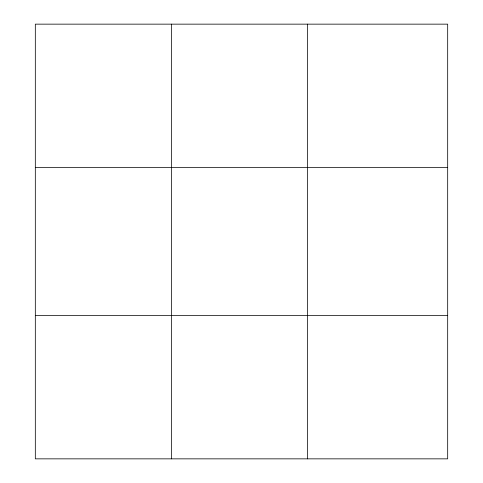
<?xml version="1.0" encoding="UTF-8"?>
<svg xmlns="http://www.w3.org/2000/svg" width="483" height="483" viewBox="0 0 483 483"><rect width="100%" height="100%" fill="white"/><g stroke="black" fill="none" stroke-linecap="round" stroke-linejoin="round"><path stroke-width="0.72" d="M171.399 24.15L171.399 458.85M307.478 24.15L307.478 458.85M447.681 167.601L447.681 24.15L35.319 24.15L35.319 458.85L447.681 458.85L447.681 167.601L35.319 167.601M35.319 315.399L447.681 315.399"/></g></svg>
